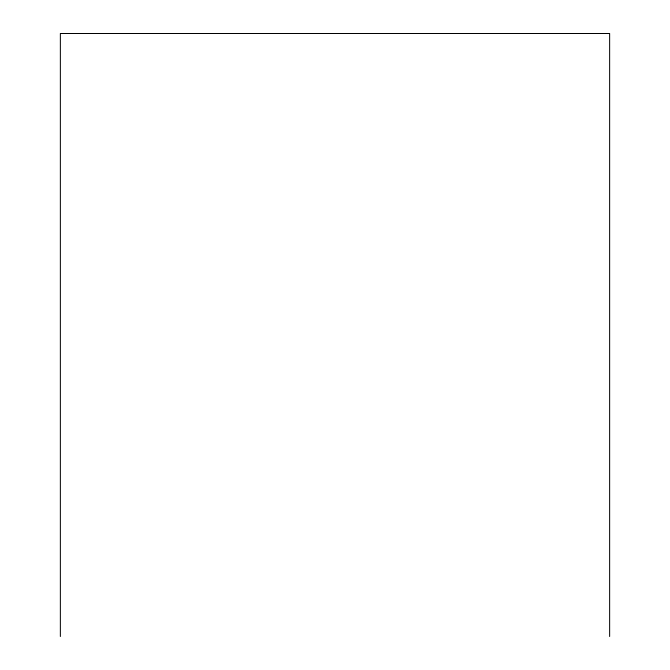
<?xml version="1.0" encoding="UTF-8"?>
<svg xmlns="http://www.w3.org/2000/svg" width="670" height="670" viewBox="0 0 670 670"><rect width="100%" height="100%" fill="white"/><g stroke="black" fill="none" stroke-linecap="round" stroke-linejoin="round"><path stroke-width="1" d="M609.641 636.5L609.641 33.5L60.359 33.5L60.359 636.5"/></g></svg>
